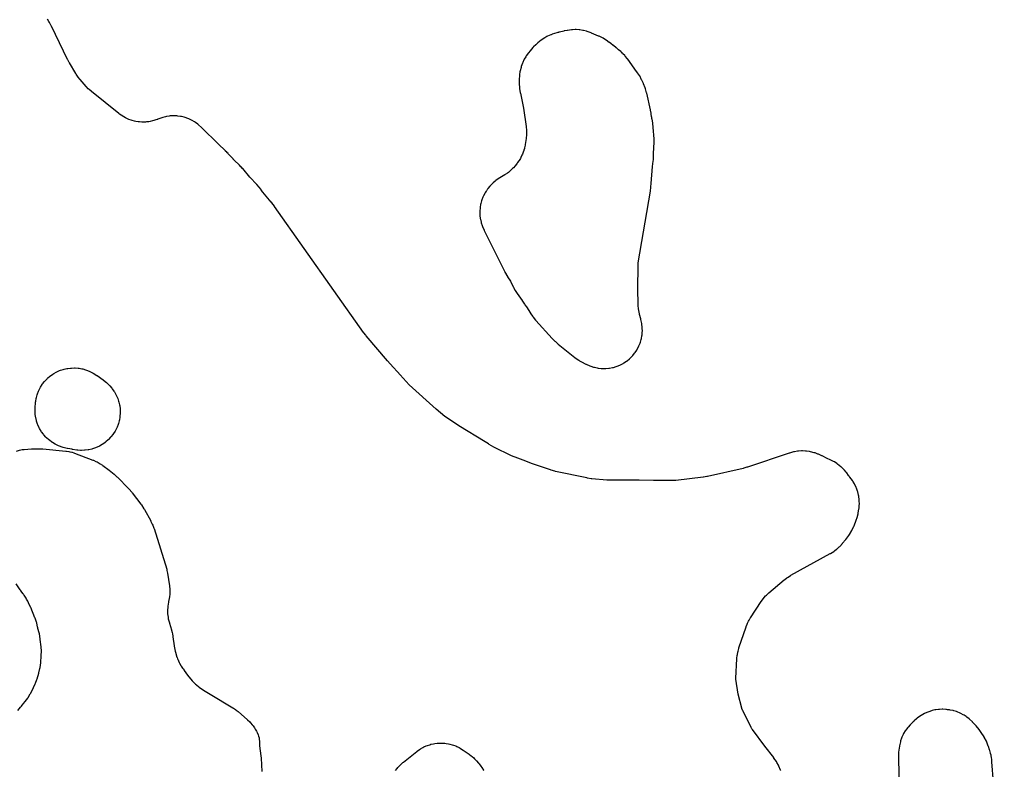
# Model space of a CAD drawing. Header units: millimetres. Extents: x 0 to 300, y 0 to 300.
# Drawn here: x 161.2 to 232.1, y 161.6 to 216.2 of the extents above; entities that cross this region are included whole.
import ezdxf

# ---------------------------------------------------------------- set-up
doc = ezdxf.new("R2010")
doc.units = ezdxf.units.MM
doc.layers.add('CUT', color=7, linetype='CONTINUOUS')

msp = doc.modelspace()

# ---------------------------------------------------------------- linework, layer by layer
at = {"layer": 'CUT'}
for points in [[(216.5961, 161.6036), (216.584, 161.6355), (216.4615, 161.9333), (216.4321, 161.995), (216.3225, 162.1971), (216.2867, 162.2554), (216.1039, 162.5204), (216.0838, 162.548), (215.4334, 163.3909), (214.532, 164.5852), (214.51, 164.6156), (214.4985, 164.6321), (214.4626, 164.6964), (214.4418, 164.7357), (213.8276, 165.9653), (213.8065, 166.0105), (213.7814, 166.0681), (213.7752, 166.0875), (213.7592, 166.1435), (213.4993, 167.1716), (213.3346, 168.2519), (213.3294, 168.291), (213.3276, 168.3077), (213.328, 168.3231), (213.405, 169.7371), (213.4083, 169.7805), (213.4271, 169.9681), (213.4397, 170.0542), (213.4712, 170.2179), (213.4916, 170.3026), (213.5439, 170.4837), (213.5569, 170.5252), (214.0751, 172.0559), (214.0889, 172.0939), (214.1518, 172.2568), (214.1839, 172.3307), (214.2515, 172.4696), (214.2897, 172.5406), (214.379, 172.6907), (214.4003, 172.7249), (215.1655, 173.8967), (215.1871, 173.9281), (215.3867, 174.1918), (215.4893, 174.3076), (215.5549, 174.3747), (215.7039, 174.5129), (215.7391, 174.5439), (216.8531, 175.4803), (216.8894, 175.5094), (217.0499, 175.6316), (217.1267, 175.6843), (217.2983, 175.7903), (217.3385, 175.8138), (220.185, 177.3871), (220.2105, 177.402), (220.4476, 177.5476), (220.4964, 177.5808), (220.6554, 177.7001), (220.701, 177.7376), (220.8484, 177.871), (220.8903, 177.9125), (221.0785, 178.1174), (221.0979, 178.1396), (221.3102, 178.3931), (221.3333, 178.4225), (221.5431, 178.7051), (221.5841, 178.7676), (221.7595, 179.0727), (221.7772, 179.1056), (221.8914, 179.334), (221.9067, 179.3669), (222.042, 179.681), (222.0668, 179.7492), (222.1657, 180.0765), (222.1752, 180.1115), (222.217, 180.285), (222.2241, 180.3181), (222.2823, 180.6314), (222.2912, 180.6985), (222.3089, 180.9254), (222.3106, 180.993), (222.3044, 181.2206), (222.2989, 181.288), (222.2625, 181.5597), (222.2503, 181.6247), (222.1898, 181.8756), (222.1715, 181.9376), (222.0994, 182.143), (222.0749, 182.2029), (221.9824, 182.4), (221.9521, 182.457), (221.8402, 182.6438), (221.8042, 182.6975), (221.622, 182.9418), (221.602, 182.9672), (221.5701, 183.0058), (221.5614, 183.0206), (221.529, 183.0704), (221.3915, 183.2615), (221.3573, 183.3049), (221.236, 183.446), (221.1982, 183.4863), (221.016, 183.6645), (220.9709, 183.7047), (220.7341, 183.8962), (220.6811, 183.9348), (220.496, 184.0554), (220.4393, 184.0883), (220.2428, 184.1894), (220.183, 184.2163), (219.9772, 184.2967), (219.9603, 184.3024), (219.6045, 184.4865), (219.5796, 184.4988), (219.3423, 184.6088), (219.291, 184.63), (219.0875, 184.7037), (219.029, 184.7218), (218.76, 184.7911), (218.6945, 184.8043), (218.4718, 184.8374), (218.4052, 184.8438), (218.1802, 184.8534), (218.1134, 184.8528), (217.8886, 184.839), (217.8222, 184.8314), (217.6001, 184.7942), (217.5348, 184.7797), (217.2311, 184.6954), (217.1991, 184.6856), (214.1782, 183.675), (214.1312, 183.6606), (213.9023, 183.5968), (213.8546, 183.5848), (211.2592, 183.0035), (211.2133, 182.9944), (210.9905, 182.9558), (210.9443, 182.9489), (208.9757, 182.7058), (207.3522, 182.7125), (206.3029, 182.7168), (205.7137, 182.7193), (203.9441, 182.7266), (202.8722, 182.8276), (202.8168, 182.8344), (202.5501, 182.8753), (202.4952, 182.8854), (200.2272, 183.3694), (200.1717, 183.383), (199.906, 183.4565), (199.8515, 183.4733), (198.5554, 183.9161), (197.8764, 184.1765), (197.4776, 184.3294), (197.4716, 184.3317), (197.0185, 184.5054), (195.7346, 185.1214), (195.3927, 185.3314), (195.3391, 185.3643), (195.0936, 185.515), (193.1972, 186.6794), (192.2236, 187.328), (192.1821, 187.3579), (191.5548, 187.8838), (189.5757, 189.6668), (188.9304, 190.3817), (188.7307, 190.6028), (188.4265, 190.9398), (187.9956, 191.4172), (186.4501, 193.2316), (186.4225, 193.2655), (186.2929, 193.4324), (186.2669, 193.4676), (179.796, 202.6394), (179.7874, 202.6514), (179.6876, 202.786), (179.6694, 202.8094), (179.5634, 202.9394), (179.5539, 202.9508), (178.9447, 203.6639), (178.8462, 203.8027), (178.8338, 203.8196), (178.6912, 204.0075), (178.6648, 204.0399), (178.5102, 204.2182), (178.4962, 204.2338), (178.0004, 204.7689), (177.4742, 205.3848), (177.4655, 205.3947), (177.3668, 205.5056), (177.3489, 205.5248), (177.2457, 205.6315), (177.2365, 205.6409), (176.8668, 206.0079), (176.7945, 206.0809), (176.7862, 206.0891), (176.7144, 206.1591), (176.6905, 206.1828), (176.4276, 206.4665), (176.4205, 206.4741), (176.333, 206.5656), (176.3176, 206.5811), (176.2346, 206.6621), (176.2269, 206.6695), (175.6829, 207.1829), (174.5, 208.3569), (174.4771, 208.3786), (174.2557, 208.5776), (174.2067, 208.6175), (174.0353, 208.7434), (173.9826, 208.7783), (173.7996, 208.8867), (173.7437, 208.9161), (173.5509, 209.006), (173.4925, 209.0298), (173.2918, 209.1003), (173.2312, 209.1182), (173.0245, 209.1685), (172.9625, 209.1804), (172.7519, 209.2101), (172.689, 209.2158), (172.4765, 209.2246), (172.4133, 209.2241), (172.201, 209.2119), (172.1382, 209.2052), (171.9281, 209.1721), (171.8662, 209.1592), (171.6604, 209.1056), (171.6002, 209.0867), (171.306, 208.9781), (171.2753, 208.9659), (171.2551, 208.9573), (171.1706, 208.9256), (171.0059, 208.8727), (170.9187, 208.8491), (170.7497, 208.8119), (170.6608, 208.7966), (170.489, 208.7754), (170.399, 208.7686), (170.2261, 208.7636), (170.1358, 208.7653), (169.9632, 208.7766), (169.8734, 208.7867), (169.7026, 208.8142), (169.6143, 208.8327), (169.4468, 208.8761), (169.3605, 208.9028), (169.1979, 208.9618), (169.1928, 208.9639), (169.187, 208.9666), (169.0055, 209.062), (168.9641, 209.0851), (168.5307, 209.341), (168.4962, 209.3662), (168.4604, 209.3936), (166.4828, 210.9833), (166.4502, 211.0107), (166.312, 211.1323), (166.2507, 211.1911), (166.1238, 211.3245), (166.0951, 211.3559), (165.6547, 211.8615), (165.6274, 211.8943), (165.5123, 212.0389), (165.4622, 212.108), (165.3605, 212.2622), (165.3378, 212.2983), (164.8779, 213.0676), (164.8567, 213.1049), (164.7585, 213.2872), (164.739, 213.3254), (163.5725, 215.7432), (163.5587, 215.7703), (163.4219, 216.0223), (163.3904, 216.0743), (163.2761, 216.2443)], [(161.0373, 184.8463), (161.2539, 184.9098), (161.3554, 184.9336), (161.4318, 184.9473), (161.5394, 184.9607), (161.5933, 184.966), (162.1112, 185.0013), (162.9373, 185.0125), (164.6135, 184.838), (164.6539, 184.8329), (164.8286, 184.8072), (164.9087, 184.7919), (165.0607, 184.7561), (165.0708, 184.7533), (165.1991, 184.7108), (165.2364, 184.6976), (166.5859, 184.1881), (166.6276, 184.1712), (166.8063, 184.094), (166.887, 184.0545), (167.038, 183.9718), (167.1147, 183.9249), (167.2759, 183.8158), (167.3125, 183.7897), (167.7588, 183.456), (168.1201, 183.1572), (168.2824, 183.023), (168.3368, 182.978), (168.3775, 182.9443), (169.1756, 182.1295), (169.2172, 182.0842), (169.4112, 181.8589), (169.4498, 181.811), (170.078, 180.9792), (170.1169, 180.9237), (170.2951, 180.6493), (170.33, 180.5913), (170.7868, 179.7662), (170.8092, 179.7232), (170.9015, 179.5346), (170.9396, 179.4455), (171.0124, 179.2485), (171.0281, 179.2026), (171.9501, 176.2586), (171.9535, 176.2387), (171.9662, 176.1637), (171.9984, 175.9734), (172.1544, 175.0532), (172.1645, 174.955), (172.1683, 174.9049), (172.1792, 174.6875), (172.1789, 174.587), (172.1684, 174.3948), (172.1577, 174.2949), (172.1231, 174.08), (172.1139, 174.0306), (172.0848, 173.8955), (172.0788, 173.8635), (172.0295, 173.5601), (172.0224, 173.4953), (172.0095, 173.2761), (172.009, 173.2109), (172.0184, 172.9915), (172.0245, 172.9266), (172.0562, 172.7093), (172.0689, 172.6454), (172.144, 172.3474), (172.1528, 172.316), (172.2946, 171.8537), (172.3059, 171.814), (172.351, 171.6409), (172.3683, 171.5602), (172.3984, 171.3839), (172.4044, 171.343), (172.4869, 170.6906), (172.493, 170.6519), (172.5616, 170.2892), (172.5808, 170.2132), (172.6932, 169.8617), (172.7063, 169.8247), (172.7431, 169.73), (172.7537, 169.7042), (172.8594, 169.4639), (172.884, 169.4139), (172.9741, 169.2494), (173.003, 169.2018), (173.1071, 169.0457), (173.14, 169.0008), (173.2117, 168.9111), (173.2263, 168.8857), (173.3417, 168.7056), (173.3786, 168.6539), (173.5643, 168.4191), (173.5846, 168.3947), (173.8085, 168.1387), (173.8316, 168.1136), (174.0559, 167.8832), (174.106, 167.837), (174.2828, 167.6904), (174.3376, 167.6497), (174.6055, 167.4721), (174.6344, 167.454), (175.1107, 167.1735), (176.767, 166.1631), (176.8003, 166.1419), (176.9424, 166.047), (177.0061, 166.0005), (177.14, 165.8942), (177.1704, 165.8691), (177.798, 165.3273), (177.8339, 165.2947), (177.9859, 165.1494), (178.0526, 165.0789), (178.1733, 164.9375), (178.2326, 164.8606), (178.3384, 164.7078), (178.3896, 164.6253), (178.4795, 164.4625), (178.522, 164.3753), (178.595, 164.2043), (178.6286, 164.1132), (178.6705, 163.9789), (178.6865, 163.6221), (178.6874, 163.607), (178.6991, 163.4361), (178.7019, 163.406), (178.7217, 163.2358), (178.7236, 163.2208), (178.824, 162.5056), (178.8717, 161.5405)], [(161.1176, 165.9848), (161.3255, 166.2159), (161.3469, 166.2409), (161.3707, 166.2703), (161.3868, 166.2881), (161.5213, 166.4519), (161.5588, 166.5024), (161.5588, 166.5025), (161.6476, 166.612), (161.6671, 166.6373), (161.8448, 166.8804), (161.8798, 166.9337), (162.0324, 167.1932), (162.0478, 167.2212), (162.2605, 167.6281), (162.2739, 167.6553), (162.3944, 167.9153), (162.4173, 167.9716), (162.5126, 168.2418), (162.522, 168.2707), (162.6469, 168.6871), (162.656, 168.7206), (162.7329, 169.0388), (162.7456, 169.107), (162.7876, 169.4316), (162.7911, 169.4662), (162.8281, 169.9625), (162.8296, 169.991), (162.8376, 170.2605), (162.8368, 170.3176), (162.8207, 170.5867), (162.8184, 170.6152), (162.7631, 171.1433), (162.7578, 171.182), (162.6973, 171.545), (162.6797, 171.6211), (162.5891, 171.9279), (162.573, 172.0163), (162.5664, 172.0479), (162.4967, 172.3447), (162.4788, 172.4069), (162.3795, 172.6951), (162.3682, 172.7254), (162.0691, 173.4696), (162.0545, 173.5032), (161.9078, 173.8154), (161.8729, 173.8797), (161.8499, 173.9169), (161.7621, 174.0835), (161.7325, 174.1339), (161.5825, 174.3646), (161.5685, 174.3851), (161.5323, 174.4412), (161.5126, 174.4701), (161.3527, 174.6908), (161.3374, 174.711), (161.3085, 174.7477), (160.9998, 175.1782)], [(232.0661, 160.7434), (231.9551, 162.2343), (231.951, 162.2734), (231.9489, 162.2887), (231.9465, 162.3331), (231.9409, 162.3901), (231.9133, 162.5811), (231.9026, 162.6373), (231.8959, 162.6654), (231.8857, 162.7166), (231.8666, 162.7887), (231.858, 162.8251), (231.8447, 162.8716), (231.7913, 163.074), (231.7801, 163.1116), (231.6997, 163.3545), (231.6882, 163.3864), (231.5722, 163.6834), (231.5442, 163.7451), (231.3975, 164.0282), (231.3811, 164.0578), (231.2936, 164.2068), (231.2738, 164.2384), (231.0785, 164.5305), (231.0335, 164.5899), (230.8056, 164.8573), (230.7806, 164.8849), (230.5486, 165.127), (230.528, 165.1475), (230.3292, 165.3369), (230.2853, 165.3751), (230.1315, 165.4969), (230.0843, 165.531), (229.9201, 165.6384), (229.8699, 165.668), (229.6974, 165.7596), (229.6445, 165.7846), (229.4322, 165.8736), (229.3737, 165.8948), (229.18, 165.9546), (229.1209, 165.9698), (228.9194, 166.0114), (228.859, 166.0209), (228.7174, 166.0364), (228.6565, 166.0457), (228.5961, 166.0521), (228.3919, 166.0639), (228.3312, 166.0645), (228.1268, 166.0569), (228.0664, 166.0517), (227.8636, 166.0248), (227.8039, 166.0139), (227.6046, 165.9679), (227.5462, 165.9514), (227.3522, 165.8867), (227.2956, 165.8648), (227.0971, 165.7769), (227.0389, 165.7475), (226.8057, 165.6144), (226.7471, 165.5765), (226.5129, 165.4066), (226.4641, 165.3673), (226.3045, 165.2257), (226.2645, 165.187), (226.1998, 165.1186), (226.0498, 164.9844), (226.0029, 164.9379), (225.8535, 164.7735), (225.8117, 164.7225), (225.6799, 164.5436), (225.6436, 164.4885), (225.531, 164.297), (225.5005, 164.2385), (225.4082, 164.0364), (225.3839, 163.9751), (225.3129, 163.7646), (225.2951, 163.701), (225.2266, 163.3977), (225.2201, 163.3654), (225.2031, 163.2666), (225.1986, 163.2362), (225.1632, 162.9493), (225.1586, 162.8881), (225.1509, 162.5991), (225.1508, 162.5684), (225.2302, 158.7951)], [(188.5827, 161.601), (188.6976, 161.7568), (188.7618, 161.8349), (188.8925, 161.9777), (188.9645, 162.0486), (189.1285, 162.1937), (189.1672, 162.2262), (190.1272, 162.9897), (190.1649, 163.0182), (190.3312, 163.1375), (190.4106, 163.1888), (190.5673, 163.2794), (190.6513, 163.3226), (190.8162, 163.3973), (190.9041, 163.432), (191.0755, 163.4902), (191.1663, 163.5161), (191.3426, 163.5572), (191.4356, 163.574), (191.6151, 163.5976), (191.7092, 163.6052), (191.8902, 163.611), (191.9846, 163.6093), (192.1653, 163.5972), (192.2591, 163.5863), (192.4377, 163.5565), (192.53, 163.5364), (192.7047, 163.4893), (192.7946, 163.4602), (192.9639, 163.3961), (193.0505, 163.3583), (193.2127, 163.2778), (193.2951, 163.2317), (193.4686, 163.1231), (193.5081, 163.0971), (193.9303, 162.8031), (193.9622, 162.7798), (194.0986, 162.6763), (194.1595, 162.6259), (194.2722, 162.5247), (194.3288, 162.4695), (194.4463, 162.345), (194.4729, 162.3157), (194.6256, 162.1399), (194.6585, 162.0999), (194.7963, 161.9228), (194.8555, 161.8378), (194.9734, 161.6469), (194.9994, 161.6021)]]:
    msp.add_lwpolyline(points, dxfattribs=at)
for points in [[(194.9899, 203.4131), (194.9613, 203.3556), (194.9364, 203.2987), (194.8619, 203.1032), (194.8427, 203.0441), (194.7875, 202.8423), (194.774, 202.7817), (194.7387, 202.5755), (194.7311, 202.5138), (194.7159, 202.3052), (194.7144, 202.2431), (194.7195, 202.0339), (194.724, 201.972), (194.7494, 201.7643), (194.7599, 201.7031), (194.8052, 201.4989), (194.8216, 201.4389), (194.8865, 201.2401), (194.9086, 201.182), (195.026, 200.9138), (195.0392, 200.8857), (196.5327, 197.8798), (196.5399, 197.8658), (196.6231, 197.7083), (196.6384, 197.6808), (196.7292, 197.5277), (196.7374, 197.5142), (196.9377, 197.1944), (197.1472, 196.7838), (197.1572, 196.765), (197.2739, 196.554), (197.2957, 196.5174), (197.4262, 196.3146), (197.438, 196.2969), (197.7897, 195.7885), (197.7975, 195.775), (197.8121, 195.7511), (197.9547, 195.5284), (197.987, 195.4826), (198.1084, 195.3253), (198.3956, 194.8668), (198.4112, 194.8431), (198.563, 194.623), (198.5973, 194.5778), (198.768, 194.372), (198.7866, 194.3506), (199.9852, 193.0296), (200.0028, 193.011), (200.1718, 192.839), (200.2091, 192.804), (200.3913, 192.6461), (200.4109, 192.6297), (201.6312, 191.6548), (201.6582, 191.6343), (201.9179, 191.4484), (201.975, 191.412), (202.2529, 191.2546), (202.2829, 191.2387), (202.4144, 191.1731), (202.4433, 191.1596), (202.7193, 191.0389), (202.779, 191.0162), (202.9838, 190.9501), (203.0455, 190.9335), (203.2559, 190.8881), (203.3189, 190.8777), (203.5328, 190.8535), (203.5965, 190.8495), (203.8117, 190.8467), (203.8755, 190.8491), (204.0899, 190.8678), (204.1532, 190.8765), (204.3647, 190.9165), (204.4268, 190.9315), (204.6332, 190.9923), (204.6935, 191.0134), (204.8928, 191.0946), (204.9507, 191.1216), (205.1409, 191.2222), (205.1959, 191.2548), (205.3751, 191.3739), (205.4265, 191.4119), (205.593, 191.5482), (205.6403, 191.5911), (205.7924, 191.7434), (205.8352, 191.7908), (205.9714, 191.9575), (206.0093, 192.0089), (206.1281, 192.1883), (206.1607, 192.2433), (206.261, 192.4336), (206.288, 192.4916), (206.3688, 192.691), (206.3898, 192.7513), (206.4504, 192.9578), (206.4653, 193.0199), (206.505, 193.2315), (206.5137, 193.2948), (206.5321, 193.5092), (206.5344, 193.573), (206.5313, 193.7882), (206.5272, 193.8519), (206.5027, 194.0657), (206.4923, 194.1288), (206.4283, 194.4231), (206.4208, 194.4541), (206.3327, 194.7802), (206.3194, 194.8357), (206.2693, 195.0778), (206.2528, 195.1908), (206.2317, 195.4371), (206.2285, 195.4941), (206.199, 196.6351), (206.2297, 198.3228), (206.231, 198.3587), (206.2397, 198.514), (206.2409, 198.5268), (207.1199, 203.7509), (207.1232, 203.7729), (207.1562, 204.0211), (207.1605, 204.0652), (207.1751, 204.2965), (207.2709, 205.5426), (207.2991, 205.7246), (207.3031, 205.7558), (207.334, 206.0502), (207.3374, 206.1129), (207.3393, 206.409), (207.339, 206.428), (207.3787, 206.9456), (207.3801, 206.9682), (207.3907, 207.2242), (207.3909, 207.2695), (207.3834, 207.5256), (207.3823, 207.5483), (207.3286, 208.3744), (207.3261, 208.4027), (207.2969, 208.6689), (207.2882, 208.7251), (207.2354, 208.9877), (207.2292, 209.0154), (207.2169, 209.0651), (207.2153, 209.0837), (207.2123, 209.1226), (207.21, 209.1467), (207.1842, 209.3729), (207.1769, 209.4206), (207.134, 209.6442), (207.1291, 209.6678), (206.8521, 210.8669), (206.8438, 210.8988), (206.7584, 211.1974), (206.7371, 211.2597), (206.6215, 211.5479), (206.6084, 211.5782), (206.4947, 211.8241), (206.4804, 211.8531), (206.339, 212.1225), (206.3061, 212.1781), (206.1383, 212.4319), (206.1198, 212.4583), (205.472, 213.3379), (205.4552, 213.3598), (205.2917, 213.5628), (205.2553, 213.6043), (205.1264, 213.7387), (205.0865, 213.7769), (205.0705, 213.7908), (205.0146, 213.8473), (204.9623, 213.8946), (204.7965, 214.0287), (204.6505, 214.1573), (204.628, 214.1763), (204.4403, 214.3269), (204.4139, 214.347), (204.2397, 214.4725), (204.1474, 214.5467), (204.1241, 214.5646), (203.9012, 214.7275), (203.8524, 214.7599), (203.6831, 214.8612), (203.6316, 214.889), (203.3827, 215.0086), (203.356, 215.0207), (202.8367, 215.2417), (202.8074, 215.2533), (202.5292, 215.3559), (202.4692, 215.3747), (202.2642, 215.4281), (202.2027, 215.441), (201.9934, 215.474), (201.9309, 215.4807), (201.7194, 215.4931), (201.6565, 215.4937), (201.4449, 215.4852), (201.3822, 215.4796), (201.0886, 215.4387), (201.0575, 215.4336), (200.8486, 215.394), (200.8171, 215.3872), (200.5218, 215.3156), (200.46, 215.2973), (200.4516, 215.2943), (200.38, 215.2796), (200.3091, 215.2607), (199.9808, 215.1528), (199.9463, 215.1403), (199.903, 215.1233), (199.8784, 215.113), (199.6486, 215.0113), (199.6009, 214.9878), (199.4433, 214.9017), (199.3976, 214.8743), (199.2244, 214.76), (199.1748, 214.7238), (198.9456, 214.5388), (198.8939, 214.4922), (198.8069, 214.4048), (198.7868, 214.388), (198.6246, 214.238), (198.5787, 214.1911), (198.3743, 213.9591), (198.3533, 213.9339), (198.2746, 213.8348), (198.2562, 213.8105), (198.0885, 213.5772), (198.0554, 213.5261), (197.9519, 213.3488), (197.9238, 213.2947), (197.8377, 213.1084), (197.8148, 213.0519), (197.7294, 212.8087), (197.7119, 212.7498), (197.649, 212.4945), (197.6371, 212.4338), (197.607, 212.2274), (197.601, 212.1658), (197.587, 211.8742), (197.5863, 211.8433), (197.5864, 211.6075), (197.5872, 211.5748), (197.6031, 211.2668), (197.6098, 211.2017), (197.6571, 210.8969), (197.6629, 210.8647), (197.8622, 209.9057), (197.8834, 209.7884), (198.0832, 208.4515), (198.0892, 208.4038), (198.1096, 208.1963), (198.1142, 208.1002), (198.1139, 207.9158), (198.1089, 207.8198), (198.0876, 207.6124), (198.0814, 207.5646), (198.0146, 207.1297), (198.0071, 207.0874), (197.9707, 206.9049), (197.9578, 206.8527), (197.9214, 206.7241), (197.905, 206.6685), (197.9015, 206.6577), (197.8756, 206.5824), (197.8151, 206.4294), (197.78, 206.351), (197.7061, 206.2039), (197.6641, 206.129), (197.566, 205.9709), (197.5569, 205.9568), (197.4618, 205.8221), (197.4329, 205.7832), (197.3028, 205.6174), (197.2758, 205.5845), (197.1559, 205.4449), (197.0978, 205.383), (196.9813, 205.2693), (196.9179, 205.2128), (196.7918, 205.1099), (196.7237, 205.0591), (196.5714, 204.9559), (196.5357, 204.9328), (196.1611, 204.7023), (196.1347, 204.6851), (195.8894, 204.5171), (195.8393, 204.4789), (195.6767, 204.3422), (195.6306, 204.2993), (195.4823, 204.1472), (195.4405, 204.1), (195.308, 203.9341), (195.2711, 203.883), (195.2703, 203.8818), (195.2494, 203.8534), (195.2311, 203.8258), (195.2309, 203.8256), (195.1955, 203.7746), (195.1696, 203.7331), (195.1295, 203.6726), (195.0966, 203.6172), (195.0935, 203.6112), (195.0847, 203.5971), (195.0544, 203.5429), (195.0025, 203.4385), (194.9955, 203.4252)], [(162.3914, 188.0429), (162.3924, 188.0801), (162.3953, 188.1262), (162.4056, 188.2308), (162.4067, 188.2424), (162.4116, 188.2989), (162.4126, 188.3106), (162.4198, 188.4075), (162.4276, 188.4699), (162.464, 188.6785), (162.4778, 188.7399), (162.5345, 188.9439), (162.5543, 189.0036), (162.6307, 189.2011), (162.6563, 189.2585), (162.7517, 189.4476), (162.7828, 189.5022), (162.8963, 189.681), (162.9326, 189.7324), (163.0631, 189.8991), (163.1042, 189.9467), (163.2505, 190.0998), (163.2961, 190.1431), (163.4566, 190.2812), (163.5063, 190.3198), (163.6796, 190.4414), (163.7328, 190.475), (163.9172, 190.579), (163.9734, 190.6072), (164.1672, 190.6926), (164.2259, 190.7151), (164.4271, 190.7812), (164.4877, 190.7978), (164.6945, 190.8438), (164.7564, 190.8544), (164.9667, 190.8799), (165.0294, 190.8843), (165.2411, 190.8891), (165.3039, 190.8874), (165.5151, 190.8713), (165.5775, 190.8635), (165.786, 190.8267), (165.8474, 190.8128), (166.0513, 190.7558), (166.111, 190.7359), (166.3083, 190.6592), (166.3657, 190.6335), (166.5546, 190.5378), (166.6093, 190.5067), (166.8592, 190.3474), (166.8853, 190.3298), (167.3225, 190.02), (167.3475, 190.0013), (167.5795, 189.8193), (167.6268, 189.7783), (167.7791, 189.6326), (167.8221, 189.5872), (167.9595, 189.4274), (167.9979, 189.378), (168.1189, 189.2056), (168.1523, 189.1527), (168.256, 188.9692), (168.2841, 188.9133), (168.3693, 188.7206), (168.3918, 188.6622), (168.4578, 188.4621), (168.4745, 188.4018), (168.5207, 188.1962), (168.5314, 188.1346), (168.5573, 187.9255), (168.5619, 187.8631), (168.5673, 187.6524), (168.5658, 187.5899), (168.5506, 187.3797), (168.543, 187.3176), (168.5073, 187.11), (168.4937, 187.0489), (168.4379, 186.8457), (168.4184, 186.7863), (168.3431, 186.5895), (168.3179, 186.5322), (168.2236, 186.3437), (168.193, 186.2892), (168.0808, 186.1108), (168.045, 186.0596), (167.9159, 185.893), (167.8752, 185.8455), (167.7306, 185.6923), (167.6854, 185.6489), (167.5265, 185.5106), (167.4773, 185.4719), (167.3056, 185.3497), (167.253, 185.316), (167.0702, 185.2112), (167.0144, 185.1828), (166.8223, 185.0963), (166.764, 185.0735), (166.5643, 185.0062), (166.5042, 184.9891), (166.2989, 184.9416), (166.2373, 184.9305), (166.0283, 184.9033), (165.966, 184.8983), (165.7554, 184.8916), (165.6928, 184.8927), (165.4826, 184.9066), (165.4204, 184.9138), (165.1111, 184.9649), (165.0889, 184.969), (165.0825, 184.9703), (165.0698, 184.9728), (164.7433, 185.0342), (164.7117, 185.0409), (164.4163, 185.112), (164.3545, 185.1302), (164.1496, 185.2019), (164.0899, 185.2263), (163.8933, 185.3183), (163.8364, 185.3485), (163.65, 185.4598), (163.5964, 185.4956), (163.4221, 185.6251), (163.3724, 185.6661), (163.2121, 185.8125), (163.1667, 185.8583), (163.0219, 186.02), (162.9814, 186.0701), (162.8536, 186.2456), (162.8183, 186.2996), (162.7088, 186.487), (162.6792, 186.5442), (162.5891, 186.7417), (162.5653, 186.8017), (162.4955, 187.0072), (162.4779, 187.0692), (162.4292, 187.2808), (162.4179, 187.3442), (162.3907, 187.5596), (162.3859, 187.6239), (162.3804, 187.8409), (162.3821, 187.9054), (162.389, 187.9959)]]:
    msp.add_lwpolyline(points, close=True, dxfattribs=at)

doc.saveas('drawing.dxf')
